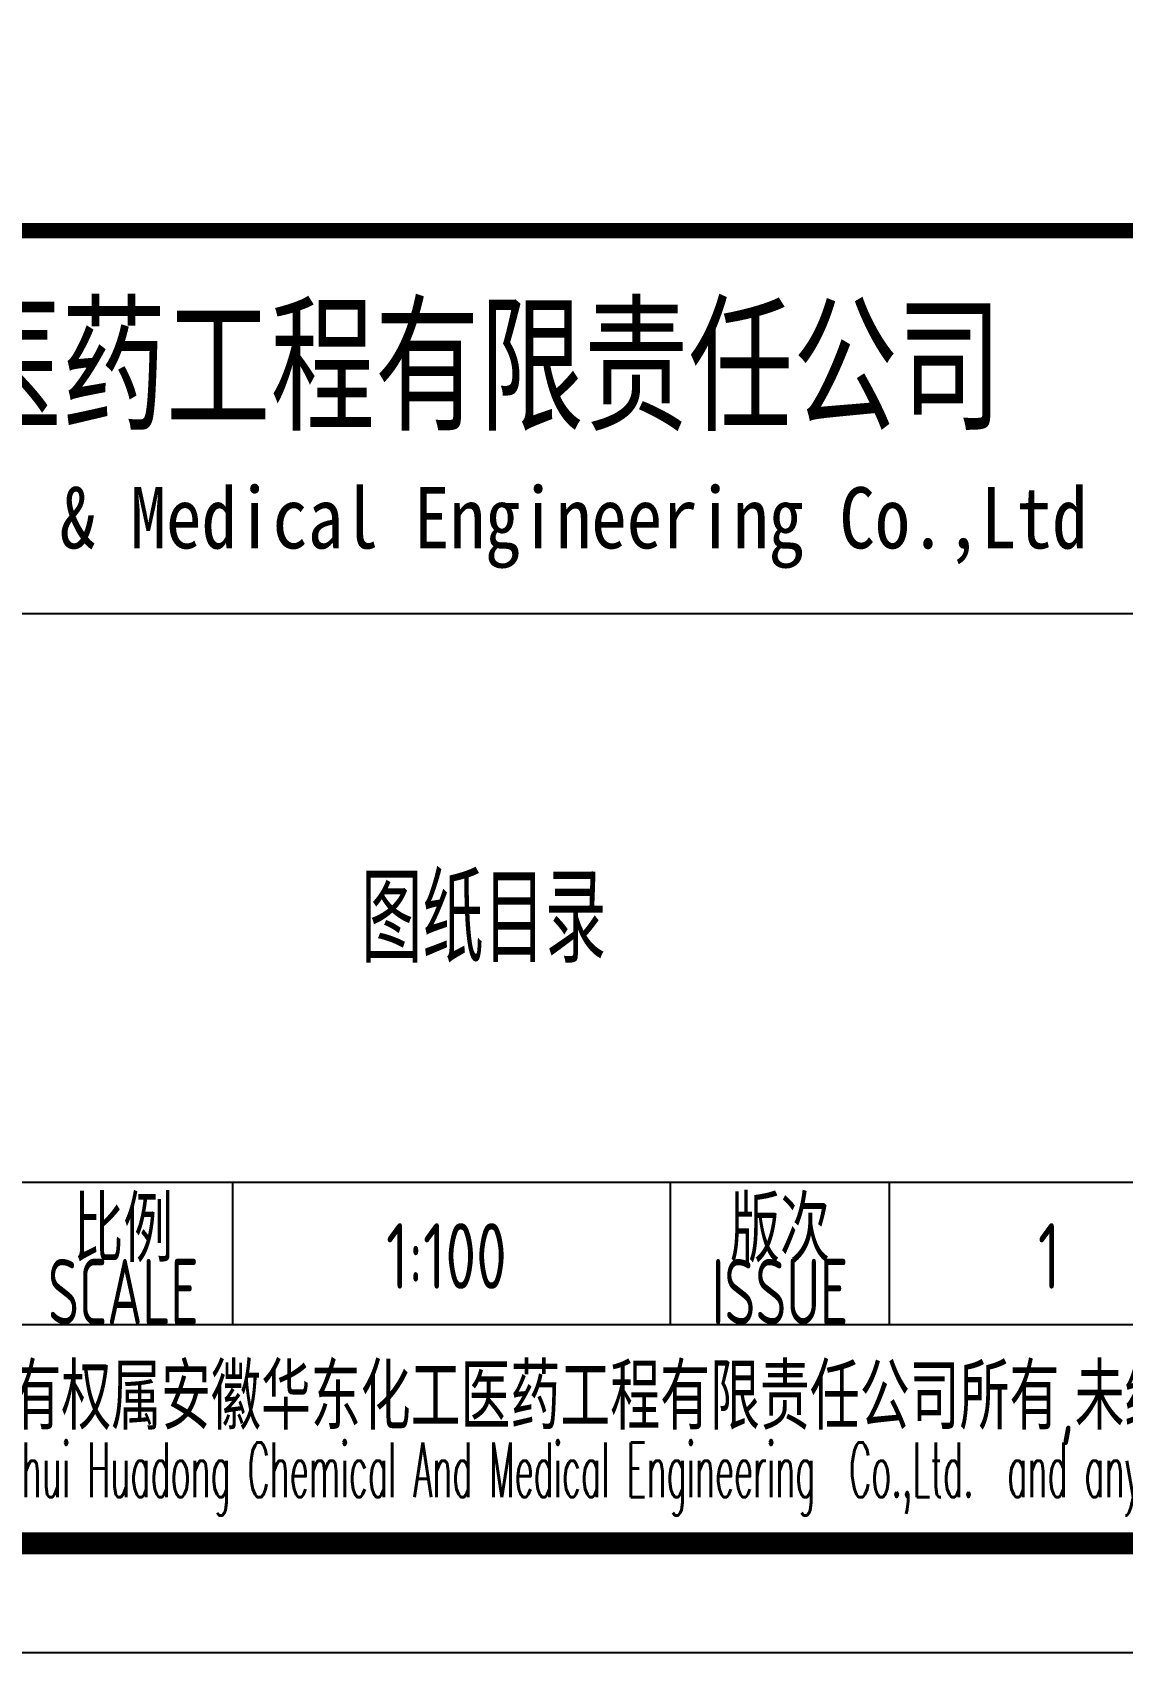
# Model space of a CAD drawing. Extents: x 1151645 to 1632247, y -116298 to 25377.
# Drawn here: x 1172685 to 1177666, y -14083 to -6676 of the extents above; entities that cross this region are included whole.
import ezdxf
from ezdxf.enums import TextEntityAlignment as Align

# ---------------------------------------------------------------- set-up
doc = ezdxf.new("R2010")
doc.units = 0
doc.header["$LTSCALE"] = 1000
doc.header["$MEASUREMENT"] = 0
doc.layers.get('0').update_dxf_attribs({"linetype": 'CONTINUOUS'})
doc.layers.add('DIM_SYMB', color=3, linetype='CONTINUOUS')
doc.layers.add('PUB_TITLE', color=4, linetype='CONTINUOUS')
doc.styles.add('ECEC_TQ', font='txt_l.shx', dxfattribs={"bigfont": 'hztxt_l.shx'})
doc.styles.add('sceie', font='sceie.shx', dxfattribs={"width": 0.7, "bigfont": 'sceic.shx'})
doc.styles.add('TSSD_Rein', font='Tssdeng.shx', dxfattribs={"width": 0.7, "bigfont": 'hztxt.shx'})
doc.styles.add('宋体', font='', dxfattribs={"width": 0.7})
doc.styles.get('宋体').set_extended_font_data('SimSun')

msp = doc.modelspace()

# ---------------------------------------------------------------- linework, layer by layer
for p, q in [((1167101, -9333), (1178101, -9333)), ((1172601, -11933), (1185101, -11933)), ((1173601, -12583), (1173601, -11933)), ((1175601, -12583), (1175601, -11933)), ((1176601, -12583), (1176601, -11933)), ((1167101, -12583), (1185101, -12583)), ((1167101, -13583), (1185101, -13583))]:
    msp.add_line(p, q)
at = {"const_width": 70}
msp.add_lwpolyline([(1185101, -7583), (1167101, -7583)], dxfattribs=at)
at = {"layer": 'PUB_TITLE'}
msp.add_lwpolyline([(1164601, -14083), (1185601, -14083), (1185601, 15617), (1164601, 15617)], close=True, dxfattribs=at)
at = {"layer": 'PUB_TITLE', "const_width": 100}
msp.add_lwpolyline([(1167101, -13583), (1185101, -13583), (1185101, 15117), (1167101, 15117)], close=True, dxfattribs=at)

# ---------------------------------------------------------------- texts
for s, height, style, width, p in [('安徽华东化工医药工程有限责任公司', 500, '宋体', 0.7, (1173295.9, -8183)), ('Anhui Huadong Chemical & Medical Engineering Co.,Ltd', 280, '宋体', 0.85, (1173295.9, -8933)), ('比例', 300, 'sceie', 0.8, (1173101, -12133)), ('版次', 300, 'sceie', 0.8, (1176101, -12133)), ('1:100', 300, 'sceie', 0.8, (1174577, -12269.9)), ('1', 300, 'sceie', 0.8, (1177330.4, -12269.9)), ('SCALE', 300, 'sceie', 0.7, (1173101, -12433)), ('ISSUE', 300, 'sceie', 0.7, (1176101, -12433)), ('本文件专有权属安徽华东化工医药工程有限责任公司所有,未经许可不得复制或转让给第三方', 300, 'sceie', 0.8, (1176272.2, -12931.9)), ('The proprietary right of this document belongs to Anhui Huadong Chemical And Medical Engineering  Co.,Ltd.  and any replication or transfer to the 3rd. side is forbidden without its permission. ', 250, 'ECEC_TQ', 0.45, (1176101, -13283))]:
    msp.add_text(s, height=height, dxfattribs=dict(style=style, width=width)).set_placement(p, align=Align.MIDDLE)
at = {"layer": 'DIM_SYMB', "color": 7, "linetype": 'ByBlock', "style": 'TSSD_Rein', "width": 0.7}
msp.add_text('图纸目录', height=400, dxfattribs=at).set_placement((1174187.2, -10928.1))

doc.saveas('drawing.dxf')
